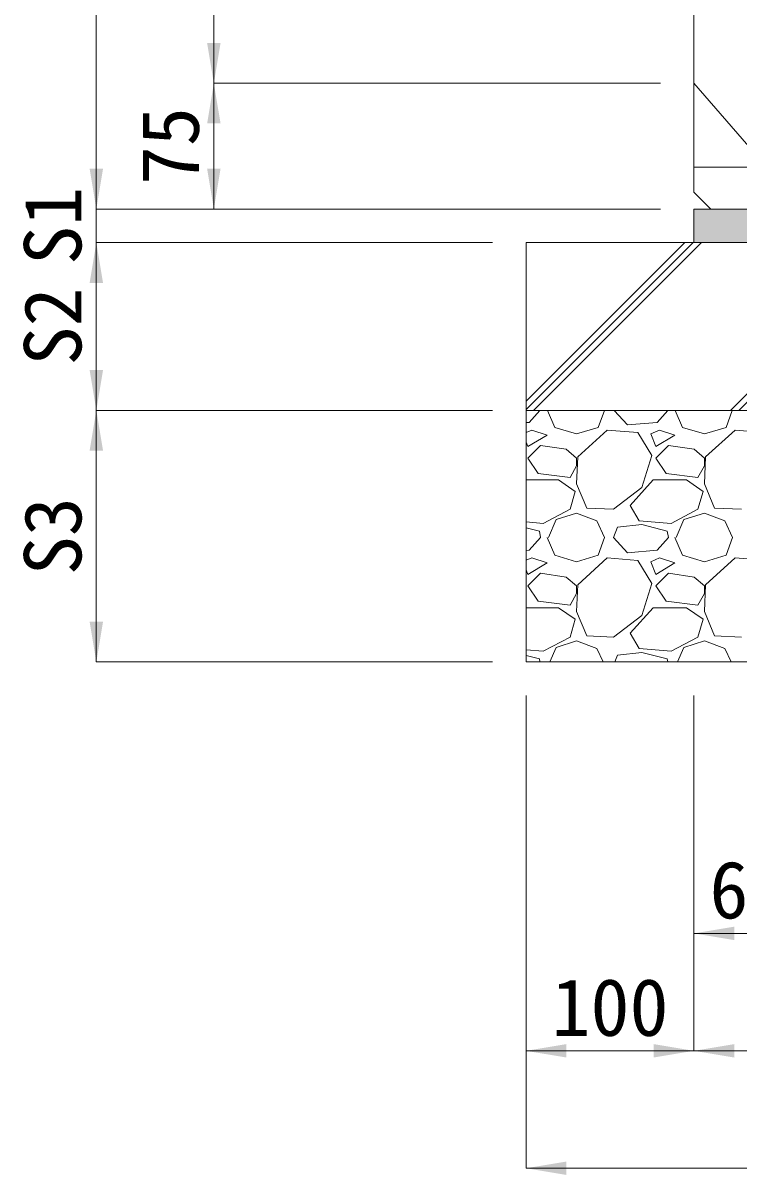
# Model space of a CAD drawing. Units: millimetres at full size, sheet at 1:25. Extents: x 18944 to 44294, y 17215 to 24678.
# Drawn here: x 26180 to 26606, y 22292 to 22979 of the extents above; entities that cross this region are included whole.
import ezdxf
from ezdxf.enums import TextEntityAlignment as Align

# ---------------------------------------------------------------- set-up
doc = ezdxf.new("R2010")
doc.units = ezdxf.units.MM
doc.header["$LTSCALE"] = 25
doc.linetypes.add('DASHED', pattern=[7.5, 6, -1.5])
for name, color, linetype, lineweight in [('ハッチング', 8, 'Continuous', 5), ('基礎', 3, 'Continuous', 13), ('寸法線', 7, 'Continuous', 9), ('本体（側溝）', 112, 'Continuous', 5)]:
    doc.layers.add(name, color=color, linetype=linetype, lineweight=lineweight)
doc.styles.add('ＭＳ ゴシック', font='')
doc.styles.get('ＭＳ ゴシック').set_extended_font_data('MS Gothic')

# ---------------------------------------------------------------- blocks, each defined once
blk = doc.blocks.new('filled_arrow')
at = {"color": 0, "linetype": 'Continuous', "lineweight": -2}
blk.add_solid([(7.5, 1.25), (0, 0), (7.5, -1.25)], dxfattribs=at)

msp = doc.modelspace()

# ---------------------------------------------------------------- hatches: boundary and pattern name
at = {"layer": 'ハッチング'}
msp.add_hatch(color=256, dxfattribs=at).paths.add_polyline_path([(27009.14, 22847.93), (27009.14, 22867.93), (26579.14, 22867.93), (26579.14, 22847.93)])
h = msp.add_hatch(dxfattribs=at)
h.set_pattern_fill('USER', color=256, style=0, pattern_type=2)
h.set_pattern_definition([(45, (-37666.34, 39048.42), (-63.63961, 63.63961), []), (45, (-37661.34, 39048.42), (-63.63961, 63.63961), []), (45, (-37656.34, 39048.42), (-63.63961, 63.63961), [])])
h.paths.add_polyline_path([(27109.14, 22747.93), (27109.14, 22847.93), (26479.15, 22847.93), (26479.15, 22747.93)])
h.paths.add_polyline_path([(26690.96, 22769.06), (26897.33, 22769.06), (26897.33, 22826.81), (26690.96, 22826.81)], flags=16)

# ---------------------------------------------------------------- linework, layer by layer
for p, q in [((26487.44, 22747.93), (26480.99, 22740.76)), ((26491.85, 22747.93), (26496.23, 22737.71)), ((26522.14, 22737.71), (26525.79, 22747.93)), ((26539.66, 22739.24), (26531.69, 22747.93)), ((26563.64, 22747.93), (26557.19, 22740.76)), ((26568.05, 22747.93), (26572.43, 22737.71)), ((26598.34, 22737.71), (26601.99, 22747.93)), ((26480.99, 22740.76), (26479.15, 22740.6)), ((26482.51, 22736.19), (26479.15, 22734.74)), ((26491.66, 22733.14), (26482.51, 22736.19)), ((26496.23, 22737.71), (26509.18, 22733.9)), ((26509.18, 22733.9), (26522.14, 22737.71)), ((26527.47, 22736.19), (26509.94, 22720.19)), ((26545.76, 22734.66), (26527.47, 22736.19)), ((26557.19, 22740.76), (26539.66, 22739.24)), ((26558.71, 22736.19), (26553.38, 22733.9)), ((26567.86, 22733.14), (26558.71, 22736.19)), ((26572.43, 22737.71), (26585.38, 22733.9)), ((26585.38, 22733.9), (26598.34, 22737.71)), ((26603.67, 22736.19), (26586.14, 22720.19)), ((26621.96, 22734.66), (26603.67, 22736.19)), ((26479.15, 22728.98), (26480.23, 22726.28)), ((26480.23, 22726.28), (26491.66, 22733.14)), ((26554.14, 22720.95), (26545.76, 22734.66)), ((26553.38, 22733.9), (26556.43, 22726.28)), ((26556.43, 22726.28), (26567.86, 22733.14)), ((26487.85, 22727.04), (26480.23, 22719.42)), ((26503.09, 22724.76), (26487.85, 22727.04)), ((26509.18, 22719.42), (26503.09, 22724.76)), ((26564.05, 22727.04), (26556.43, 22719.42)), ((26579.29, 22724.76), (26564.05, 22727.04)), ((26585.38, 22719.42), (26579.29, 22724.76)), ((26480.23, 22719.42), (26486.32, 22710.28)), ((26505.37, 22707.99), (26509.18, 22714.85)), ((26509.94, 22720.19), (26509.18, 22704.18)), ((26509.18, 22714.85), (26509.18, 22719.42)), ((26548.04, 22701.9), (26554.14, 22720.95)), ((26556.43, 22719.42), (26562.52, 22710.28)), ((26581.57, 22707.99), (26585.38, 22714.85)), ((26586.14, 22720.19), (26585.38, 22704.18)), ((26585.38, 22714.85), (26585.38, 22719.42)), ((26486.32, 22710.28), (26505.37, 22707.99)), ((26562.52, 22710.28), (26581.57, 22707.99)), ((26479.15, 22706.47), (26498.51, 22706.47)), ((26498.51, 22706.47), (26508.42, 22699.61)), ((26509.18, 22704.18), (26515.28, 22689.71)), ((26531.28, 22688.94), (26548.04, 22701.9)), ((26541.19, 22691.23), (26554.9, 22706.47)), ((26554.9, 22706.47), (26574.71, 22706.47)), ((26574.71, 22706.47), (26584.62, 22699.61)), ((26585.38, 22704.18), (26591.48, 22689.71)), ((26508.42, 22699.61), (26505.37, 22688.94)), ((26584.62, 22699.61), (26581.57, 22688.94)), ((26505.37, 22688.94), (26489.37, 22680.56)), ((26496.99, 22682.85), (26509.18, 22686.66)), ((26509.18, 22686.66), (26521.37, 22682.09)), ((26515.28, 22689.71), (26531.28, 22688.94)), ((26546.52, 22682.09), (26541.19, 22691.23)), ((26581.57, 22688.94), (26565.57, 22680.56)), ((26573.19, 22682.85), (26585.38, 22686.66)), ((26585.38, 22686.66), (26597.57, 22682.09)), ((26591.48, 22689.71), (26607.48, 22688.94)), ((26489.37, 22680.56), (26479.15, 22681.38)), ((26492.42, 22672.18), (26496.99, 22682.85)), ((26521.37, 22682.09), (26525.95, 22672.18)), ((26548.04, 22679.8), (26533.57, 22678.28)), ((26565.57, 22680.56), (26546.52, 22682.09)), ((26563.28, 22675.99), (26548.04, 22679.8)), ((26568.62, 22672.18), (26573.19, 22682.85)), ((26597.57, 22682.09), (26602.15, 22672.18)), ((26487.08, 22675.99), (26479.15, 22677.97)), ((26487.85, 22672.18), (26487.08, 22675.99)), ((26531.28, 22672.18), (26533.57, 22678.28)), ((26564.05, 22672.18), (26563.28, 22675.99)), ((26487.85, 22672.18), (26480.99, 22664.56)), ((26491.66, 22672.18), (26496.23, 22661.51)), ((26522.14, 22661.51), (26525.95, 22672.18)), ((26539.66, 22663.04), (26531.28, 22672.18)), ((26564.05, 22672.18), (26557.19, 22664.56)), ((26567.86, 22672.18), (26572.43, 22661.51)), ((26598.34, 22661.51), (26602.15, 22672.18)), ((26480.99, 22664.56), (26479.15, 22664.4)), ((26482.51, 22659.99), (26479.15, 22658.54)), ((26491.66, 22656.94), (26482.51, 22659.99)), ((26496.23, 22661.51), (26509.18, 22657.7)), ((26509.18, 22657.7), (26522.14, 22661.51)), ((26527.47, 22659.99), (26509.94, 22643.99)), ((26545.76, 22658.46), (26527.47, 22659.99)), ((26557.19, 22664.56), (26539.66, 22663.04)), ((26558.71, 22659.99), (26553.38, 22657.7)), ((26567.86, 22656.94), (26558.71, 22659.99)), ((26572.43, 22661.51), (26585.38, 22657.7)), ((26585.38, 22657.7), (26598.34, 22661.51)), ((26603.67, 22659.99), (26586.14, 22643.99)), ((26621.96, 22658.46), (26603.67, 22659.99)), ((26479.15, 22652.78), (26480.23, 22650.08)), ((26480.23, 22650.08), (26491.66, 22656.94)), ((26554.14, 22644.75), (26545.76, 22658.46)), ((26553.38, 22657.7), (26556.43, 22650.08)), ((26556.43, 22650.08), (26567.86, 22656.94)), ((26487.85, 22650.84), (26480.23, 22643.22)), ((26503.09, 22648.56), (26487.85, 22650.84)), ((26509.18, 22643.22), (26503.09, 22648.56)), ((26564.05, 22650.84), (26556.43, 22643.22)), ((26579.29, 22648.56), (26564.05, 22650.84)), ((26585.38, 22643.22), (26579.29, 22648.56)), ((26480.23, 22643.22), (26486.32, 22634.08)), ((26505.37, 22631.79), (26509.18, 22638.65)), ((26509.94, 22643.99), (26509.18, 22627.98)), ((26509.18, 22638.65), (26509.18, 22643.22)), ((26548.04, 22625.7), (26554.14, 22644.75)), ((26556.43, 22643.22), (26562.52, 22634.08)), ((26581.57, 22631.79), (26585.38, 22638.65)), ((26586.14, 22643.99), (26585.38, 22627.98)), ((26585.38, 22638.65), (26585.38, 22643.22)), ((26486.32, 22634.08), (26505.37, 22631.79)), ((26562.52, 22634.08), (26581.57, 22631.79)), ((26479.15, 22630.27), (26498.51, 22630.27)), ((26498.51, 22630.27), (26508.42, 22623.41)), ((26509.18, 22627.98), (26515.28, 22613.51)), ((26531.28, 22612.74), (26548.04, 22625.7)), ((26541.19, 22615.03), (26554.9, 22630.27)), ((26554.9, 22630.27), (26574.71, 22630.27)), ((26574.71, 22630.27), (26584.62, 22623.41)), ((26585.38, 22627.98), (26591.48, 22613.51)), ((26508.42, 22623.41), (26505.37, 22612.74)), ((26584.62, 22623.41), (26581.57, 22612.74)), ((26505.37, 22612.74), (26489.37, 22604.36)), ((26515.28, 22613.51), (26531.28, 22612.74)), ((26546.52, 22605.89), (26541.19, 22615.03)), ((26581.57, 22612.74), (26565.57, 22604.36)), ((26591.48, 22613.51), (26607.48, 22612.74)), ((26489.37, 22604.36), (26479.15, 22605.18)), ((26493.25, 22597.93), (26496.99, 22606.65)), ((26496.99, 22606.65), (26509.18, 22610.46)), ((26509.18, 22610.46), (26521.37, 22605.89)), ((26521.37, 22605.89), (26525.04, 22597.93)), ((26565.57, 22604.36), (26546.52, 22605.89)), ((26569.45, 22597.93), (26573.19, 22606.65)), ((26573.19, 22606.65), (26585.38, 22610.46)), ((26585.38, 22610.46), (26597.57, 22605.89)), ((26597.57, 22605.89), (26601.24, 22597.93)), ((26487.08, 22599.79), (26479.15, 22601.77)), ((26487.45, 22597.93), (26487.08, 22599.79)), ((26532.01, 22597.93), (26533.57, 22602.08)), ((26548.04, 22603.6), (26533.57, 22602.08)), ((26563.28, 22599.79), (26548.04, 22603.6)), ((26563.65, 22597.93), (26563.28, 22599.79))]:
    msp.add_line(p, q, dxfattribs=at)
at = {"layer": '基礎'}
for p, q in [((26579.14, 22867.93), (27009.14, 22867.93)), ((26579.14, 22867.93), (26579.14, 22847.93)), ((26479.15, 22847.93), (27109.14, 22847.93)), ((26479.15, 22847.93), (26479.15, 22597.93)), ((26479.15, 22747.93), (27109.14, 22747.93)), ((26479.15, 22597.93), (27109.14, 22597.93))]:
    msp.add_line(p, q, dxfattribs=at)
at = {"layer": '寸法線'}
for p, q in [((26223.16, 23319.93), (26223.16, 22867.93)), ((26293.16, 23242.94), (26293.16, 22942.93)), ((26559.14, 22942.93), (26293.16, 22942.93)), ((26293.16, 22942.93), (26293.16, 22867.93)), ((26559.14, 22942.93), (26293.16, 22942.93)), ((26223.16, 22915.93), (26223.16, 22799.93)), ((26559.14, 22867.93), (26223.16, 22867.93)), ((26559.14, 22867.93), (26235.16, 22867.93)), ((26559.14, 22867.93), (26293.16, 22867.93)), ((26223.16, 22847.93), (26223.16, 22747.93)), ((26459.15, 22847.93), (26223.16, 22847.93)), ((26459.15, 22847.93), (26235.16, 22847.93)), ((26459.15, 22747.93), (26223.16, 22747.93)), ((26223.16, 22747.93), (26223.16, 22597.93)), ((26459.15, 22747.93), (26223.16, 22747.93)), ((26459.15, 22597.93), (26223.16, 22597.93)), ((26479.15, 22577.93), (26479.15, 22366.15)), ((26479.15, 22577.93), (26479.15, 22296.15)), ((26579.15, 22577.93), (26579.15, 22436.15)), ((26579.15, 22577.93), (26579.15, 22366.15)), ((26579.15, 22577.93), (26579.15, 22366.15)), ((26579.15, 22436.15), (26644.15, 22436.15)), ((26579.15, 22366.15), (26479.15, 22366.15)), ((26579.15, 22366.15), (27009.14, 22366.15)), ((26479.15, 22296.15), (27109.14, 22296.15))]:
    msp.add_line(p, q, dxfattribs=at)
at = {"layer": '本体（側溝）', "color": 2, "lineweight": 13}
for p, q in [((26579.14, 23313.93), (26579.14, 22877.93)), ((26579.14, 22877.93), (26589.15, 22867.93)), ((26589.15, 22867.93), (26999.14, 22867.93))]:
    msp.add_line(p, q, dxfattribs=at)
at = {"layer": '本体（側溝）', "color": 2, "linetype": 'DASHED', "lineweight": 13}
msp.add_line((26644.15, 22867.93), (26579.14, 22942.93), dxfattribs=at)
at = {"layer": '本体（側溝）', "color": 2, "lineweight": 9}
msp.add_line((27009.14, 22892.94), (26579.14, 22892.94), dxfattribs=at)

# ---------------------------------------------------------------- block references
at = {"layer": '寸法線', "xscale": 3.2, "yscale": 3.2}
for p, rotation in [((26293.16, 22942.93), 90), ((26293.16, 22942.93), 270), ((26223.16, 22867.93), 90), ((26223.16, 22867.93), 90), ((26293.16, 22867.93), 90), ((26223.16, 22847.93), 270), ((26223.16, 22847.93), 270), ((26223.16, 22747.93), 90), ((26223.16, 22747.93), 270), ((26223.16, 22597.93), 90), ((26579.15, 22366.15), 180)]:
    msp.add_blockref('filled_arrow', p, dxfattribs=dict(at, rotation=rotation))
for p in [(26579.15, 22436.15), (26479.15, 22366.15), (26579.15, 22366.15), (26479.15, 22296.15)]:
    msp.add_blockref('filled_arrow', p, dxfattribs=at)

# ---------------------------------------------------------------- texts
at = {"layer": '寸法線', "style": 'ＭＳ ゴシック'}
for s, p in [('75', (26267.16, 22905.43)), ('S1', (26197.16, 22857.93)), ('S2', (26197.16, 22797.93)), ('S3', (26197.16, 22672.93))]:
    msp.add_text(s, height=34.18, rotation=90, dxfattribs=at).set_placement(p, align=Align.MIDDLE_CENTER)
for s, p in [('65', (26611.65, 22462.15)), ('100', (26529.15, 22392.15))]:
    msp.add_text(s, height=34.18, dxfattribs=at).set_placement(p, align=Align.MIDDLE_CENTER)

doc.saveas('drawing.dxf')
